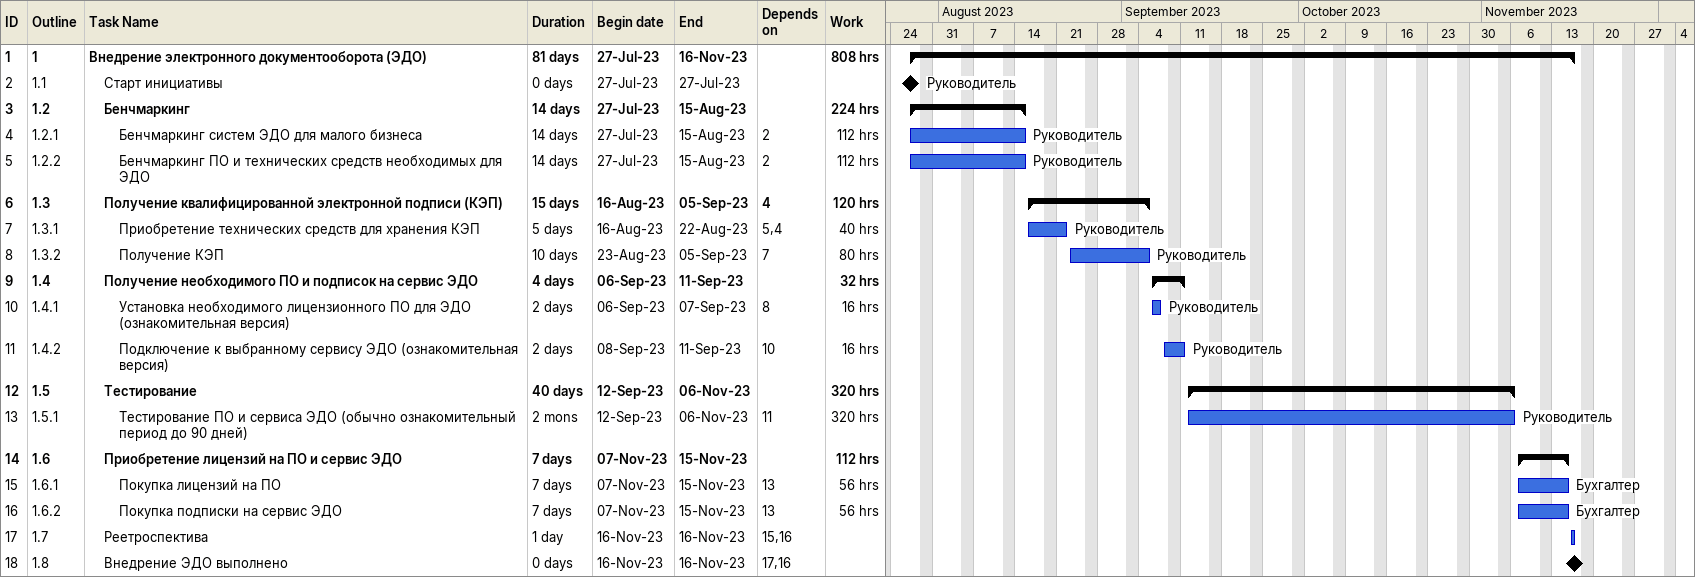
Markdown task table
| ID | WBS | Task | Duration | Start | Finish | Predecessors | Resources | Work (h) |
|---|---|---|---|---|---|---|---|---|
| 1 | 1 | **Внедрение электронного документооборота (ЭДО)** | 81d | 2023-07-27 | 2023-11-16 |  |  | 808 |
| 2 | 1.1 | Старт инициативы | 0d | 2023-07-27 | 2023-07-27 |  | Руководитель |  |
| 3 | 1.2 | **Бенчмаркинг** | 14d | 2023-07-27 | 2023-08-15 |  |  | 224 |
| 4 | 1.2.1 | Бенчмаркинг систем ЭДО для малого бизнеса | 14d | 2023-07-27 | 2023-08-15 | 2 | Руководитель | 112 |
| 5 | 1.2.2 | Бенчмаркинг ПО и технических средств необходимых для ЭДО | 14d | 2023-07-27 | 2023-08-15 | 2 | Руководитель | 112 |
| 6 | 1.3 | **Получение квалифицированной электронной подписи (КЭП)** | 15d | 2023-08-16 | 2023-09-05 | 4 |  | 120 |
| 7 | 1.3.1 | Приобретение технических средств для хранения КЭП | 5d | 2023-08-16 | 2023-08-22 | 5, 4 | Руководитель | 40 |
| 8 | 1.3.2 | Получение КЭП | 10d | 2023-08-23 | 2023-09-05 | 7 | Руководитель | 80 |
| 9 | 1.4 | **Получение необходимого ПО и подписок на сервис ЭДО** | 4d | 2023-09-06 | 2023-09-11 |  |  | 32 |
| 10 | 1.4.1 | Установка необходимого лицензионного ПО для ЭДО (ознакомительная версия) | 2d | 2023-09-06 | 2023-09-07 | 8 | Руководитель | 16 |
| 11 | 1.4.2 | Подключение к выбранному сервису ЭДО (ознакомительная версия) | 2d | 2023-09-08 | 2023-09-11 | 10 | Руководитель | 16 |
| 12 | 1.5 | **Тестирование** | 40d | 2023-09-12 | 2023-11-06 |  |  | 320 |
| 13 | 1.5.1 | Тестирование ПО и сервиса ЭДО (обычно ознакомительный период до 90 дней) | 2mo | 2023-09-12 | 2023-11-06 | 11 | Руководитель | 320 |
| 14 | 1.6 | **Приобретение лицензий на ПО и сервис ЭДО** | 7d | 2023-11-07 | 2023-11-15 |  |  | 112 |
| 15 | 1.6.1 | Покупка лицензий на ПО | 7d | 2023-11-07 | 2023-11-15 | 13 | Бухгалтер | 56 |
| 16 | 1.6.2 | Покупка подписки на сервис ЭДО | 7d | 2023-11-07 | 2023-11-15 | 13 | Бухгалтер | 56 |
| 17 | 1.7 | Реетроспектива | 1d | 2023-11-16 | 2023-11-16 | 15, 16 |  |  |
| 18 | 1.8 | Внедрение ЭДО выполнено | 0d | 2023-11-16 | 2023-11-16 | 17, 16 |  |  |
